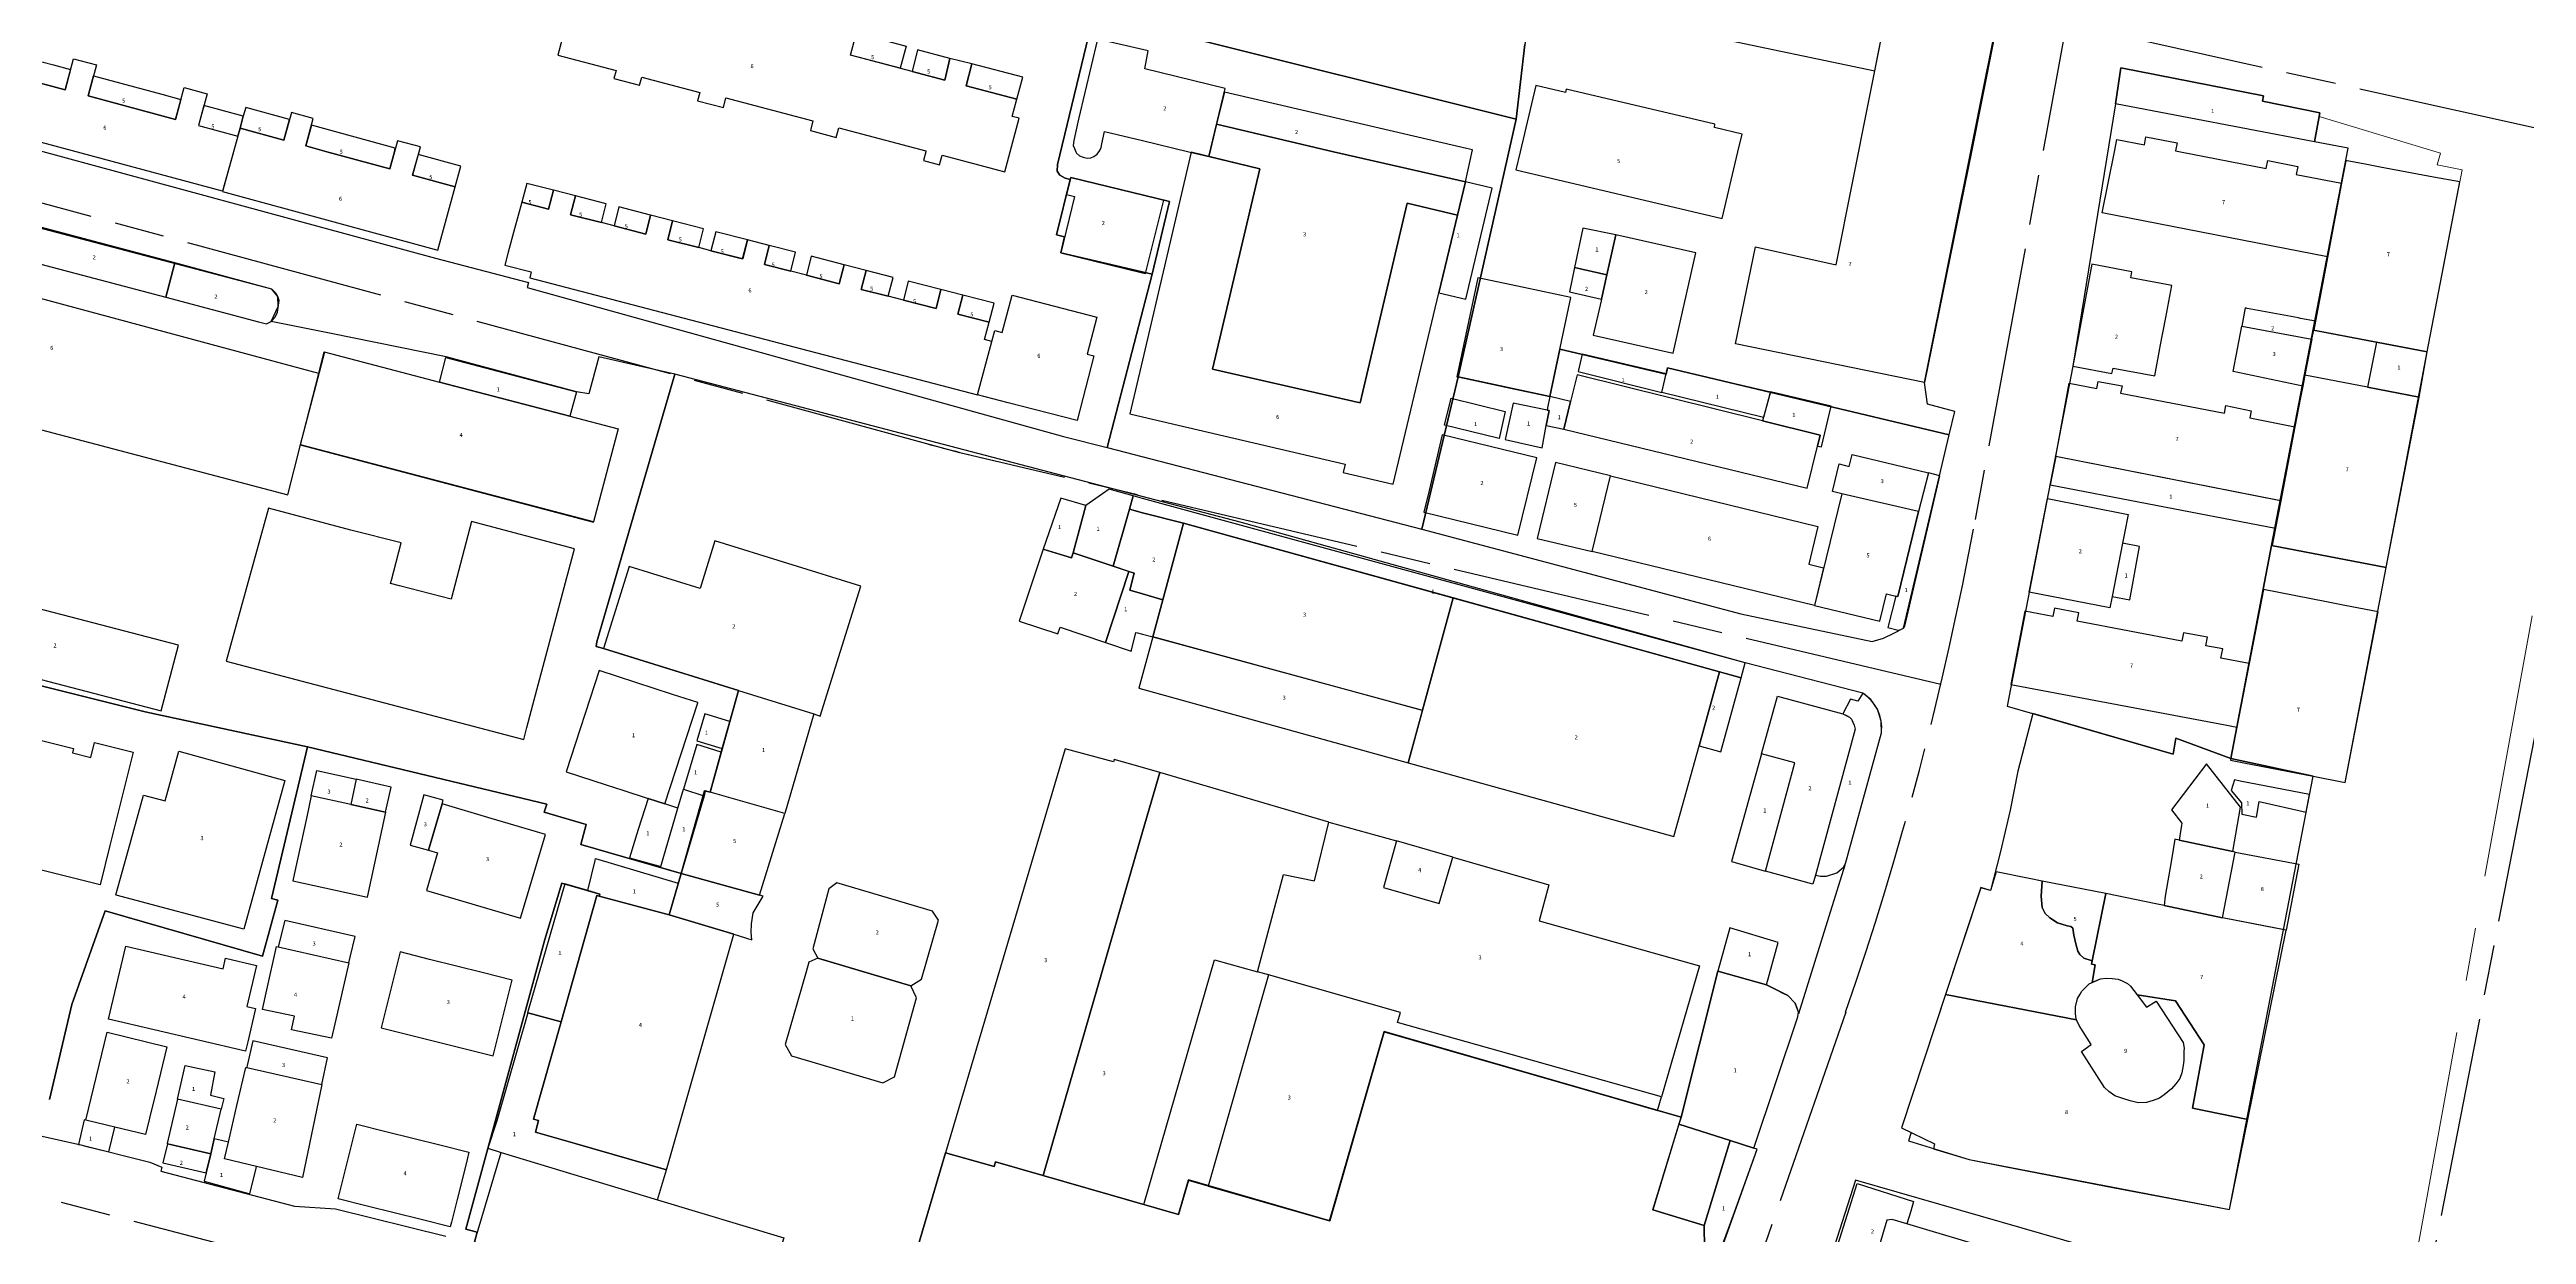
# Model space of a CAD drawing. Header units: millimetres. Extents: x 125232 to 134072, y 142885 to 152835.
# Drawn here: x 130368.9 to 130666, y 147120.1 to 147262.3 of the extents above; entities that cross this region are included whole.
import ezdxf

# ---------------------------------------------------------------- set-up
doc = ezdxf.new("R2010")
doc.units = ezdxf.units.MM
doc.linetypes.add('ACAD_ISO08W100', pattern=[36, 24, -3, 6, -3])
doc.linetypes.add('CENTER', pattern=[50.8, 31.75, -6.35, 6.35, -6.35])
for name, color, linetype in [('buildings', 7, 'Continuous'), ('commerce', 10, 'Continuous'), ('commerce & office', 242, 'Continuous'), ('commerce and residence', 32, 'Continuous'), ('hospital', 231, 'Continuous'), ('industry', 35, 'Continuous'), ('layers', 7, 'Continuous'), ('residence-bad', 41, 'Continuous'), ('老城北中心线', 7, 'ACAD_ISO08W100')]:
    doc.layers.add(name, color=color, linetype=linetype)
doc.layers.add('government', color=221, linetype='Continuous', lineweight=0)
doc.layers.add('super block', color=6, linetype='CENTER', lineweight=0)
doc.styles.add('层数', font='', dxfattribs={"height": 2})
doc.styles.get('层数').set_extended_font_data('FangSong_GB2312')

msp = doc.modelspace()

# ---------------------------------------------------------------- linework, layer by layer
at = {"layer": 'buildings', "linetype": 'Continuous', "flags": 128}
for points in [[(130589.95, 147270.25), (130556.59, 147277.27), (130556.3, 147275.9), (130554.37, 147266.73), (130557.31, 147266.11), (130567.96, 147263.87), (130587.84, 147259.69), (130589.09, 147265.96)], [(130464.97, 147261.6), (130465.67, 147264.25), (130471.64, 147262.67), (130470.93, 147260.01)], [(130593.82, 147222.3), (130571.14, 147226.93), (130573.52, 147238.58), (130583.19, 147236.41), (130589.09, 147265.96), (130602.09, 147263.25), (130599.44, 147250), (130593.82, 147222.3)], [(130364.18, 147252.11), (130365.97, 147258.72), (130370.74, 147257.44), (130371.74, 147261.16), (130374.49, 147260.42), (130373.49, 147256.7), (130383.97, 147253.87), (130385, 147257.7), (130387.76, 147256.96), (130386.73, 147253.13), (130391.44, 147251.86), (130390.93, 147250), (130389.63, 147245.26), (130364.18, 147252.11)], [(130365.97, 147258.72), (130366.62, 147261.14), (130366.86, 147261.07), (130369.33, 147260.41), (130371.39, 147259.85), (130370.74, 147257.44)], [(130476.27, 147258.6), (130476.89, 147261.19), (130473.01, 147262.21), (130472.34, 147259.64)], [(130492.43, 147249.51), (130492.87, 147249.33), (130493.33, 147249.24), (130493.78, 147249.28), (130494.13, 147249.41), (130494.54, 147249.7), (130494.74, 147249.98), (130494.76, 147250), (130494.77, 147250.02), (130494.91, 147250.24), (130495.01, 147250.51), (130495.12, 147250.95), (130495.44, 147252.42), (130500, 147251.33), (130505.54, 147250), (130507.95, 147249.42), (130509.92, 147257.58), (130500.27, 147259.93), (130500.68, 147262.1), (130494.6, 147263.49), (130492.29, 147253.9), (130491.95, 147252.27), (130491.76, 147251.34), (130491.68, 147250.73), (130491.84, 147250.38), (130491.99, 147250), (130492.06, 147249.84), (130492.43, 147249.51)], [(130384.62, 147256.28), (130383.97, 147253.87), (130373.49, 147256.7), (130374.14, 147259.11), (130382.35, 147256.89)], [(130479.5, 147260.56), (130478.85, 147257.91), (130484.91, 147256.3), (130485.61, 147258.94)], [(130545.29, 147250), (130544.78, 147247.84), (130569.54, 147241.99), (130571.43, 147250), (130571.93, 147252.11), (130568.62, 147252.89), (130568.67, 147253.29), (130550.82, 147257.51), (130550.73, 147257.12), (130547.18, 147257.96), (130545.29, 147250)], [(130640.58, 147251.19), (130616.73, 147255.73), (130617.35, 147260.08), (130634.48, 147256.7), (130634.34, 147256.08), (130641.22, 147254.66), (130641.14, 147254.23)], [(130386.73, 147253.13), (130391.44, 147251.86), (130391.71, 147252.84), (130392.1, 147254.26), (130387.38, 147255.54)], [(130391.71, 147252.84), (130396.98, 147251.4), (130397.66, 147253.88), (130392.39, 147255.32), (130392.1, 147254.26)], [(130508.88, 147253.31), (130522.9, 147250), (130538.74, 147246.38), (130539.57, 147250.21), (130538.84, 147250.38), (130509.81, 147257.14)], [(130390.93, 147250), (130389.63, 147245.23), (130415.44, 147238.19), (130417.51, 147245.8), (130412.42, 147247.19), (130413.19, 147250), (130413.35, 147250.57), (130410.59, 147251.32), (130410.23, 147250), (130409.67, 147247.94), (130402.12, 147250), (130399.6, 147250.69), (130400.5, 147253.98), (130397.88, 147254.69), (130396.98, 147251.4), (130391.71, 147252.84), (130391.44, 147251.86), (130390.93, 147250)], [(130399.6, 147250.69), (130402.12, 147250), (130409.67, 147247.94), (130410.23, 147250), (130410.34, 147250.42), (130400.27, 147253.17), (130399.6, 147250.69)], [(130508.38, 147223.92), (130526.11, 147219.85), (130531.75, 147243.81), (130537.78, 147242.37), (130538.74, 147246.38), (130522.9, 147250), (130508.88, 147253.31), (130507.95, 147249.42), (130514.05, 147247.96), (130508.38, 147223.92)], [(130418.22, 147248.27), (130413.1, 147249.67), (130412.42, 147247.19), (130417.51, 147245.8)], [(130498.47, 147218.54), (130500, 147218.18), (130524.3, 147212.51), (130524.06, 147211.5), (130530.07, 147210.1), (130535.55, 147233.08), (130537.78, 147242.37), (130531.75, 147243.81), (130526.11, 147219.85), (130508.38, 147223.92), (130514.05, 147247.96), (130505.83, 147249.93), (130500, 147224.99), (130498.47, 147218.54)], [(130642.15, 147237.39), (130615.14, 147242.65), (130616.59, 147250), (130616.88, 147251.48), (130620.19, 147250.83), (130620.38, 147251.79), (130624.1, 147251.06), (130623.91, 147250.11), (130624.51, 147250), (130634.8, 147247.98), (130634.98, 147248.94), (130638.6, 147248.21), (130638.41, 147247.27), (130643.83, 147246.24), (130642.15, 147237.39)], [(130658.04, 147246.37), (130654.88, 147246.96), (130648.49, 147248.15), (130646.66, 147248.49), (130644.52, 147248.89), (130644.34, 147248.92), (130643.83, 147246.24), (130641.54, 147234.12), (130640.7, 147229.66), (130640.5, 147228.57), (130648.02, 147227.15), (130654.1, 147226)], [(130429.32, 147245.37), (130426.11, 147246.19), (130425.51, 147243.94), (130428.72, 147243.12)], [(130490.17, 147237.87), (130500, 147235.47), (130500.33, 147235.38), (130502.56, 147244.18), (130500, 147244.8), (130491.7, 147246.83), (130491.37, 147246.91), (130490.86, 147244.87), (130491.82, 147244.63), (130490.17, 147237.87)], [(130535.55, 147233.08), (130538.78, 147232.31), (130541.92, 147245.63), (130538.74, 147246.38), (130537.78, 147242.37)], [(130334.16, 147219.07), (130345.32, 147216.14), (130346.92, 147222.16), (130397.43, 147208.84), (130398.96, 147214.83), (130401.16, 147223.4), (130390.34, 147226.31), (130358.38, 147234.9), (130356.95, 147229.5), (130349.36, 147231.51), (130348.74, 147229.19), (130342.89, 147230.73), (130344.93, 147238.45), (130350.77, 147236.94), (130351.52, 147239.76), (130338.77, 147243.13), (130338.53, 147243.19), (130338.51, 147243.09), (130336.94, 147237.13), (130332.3, 147219.57)], [(130423.48, 147236.4), (130426.66, 147235.57), (130426.48, 147234.87), (130480.2, 147220.84), (130481.93, 147227.22), (130481.03, 147227.46), (130481.59, 147229.53), (130477.85, 147230.49), (130478.43, 147232.79), (130475.8, 147233.46), (130475.22, 147231.17), (130471.31, 147232.17), (130469.46, 147232.65), (130466.23, 147233.48), (130466.85, 147235.75), (130464.2, 147236.43), (130463.58, 147234.16), (130459.67, 147235.17), (130457.78, 147235.65), (130454.63, 147236.46), (130455.19, 147238.74), (130452.58, 147239.41), (130452.02, 147237.13), (130448.2, 147238.11), (130446.74, 147238.49), (130443.05, 147239.43), (130443.61, 147241.71), (130440.95, 147242.39), (130440.4, 147240.12), (130436.59, 147241.09), (130435.07, 147241.49), (130431.38, 147242.43), (130431.98, 147244.69), (130429.32, 147245.37), (130428.72, 147243.12), (130425.51, 147243.94), (130424.65, 147240.75), (130423.9, 147237.95)], [(130435.65, 147243.76), (130431.98, 147244.69), (130431.38, 147242.43), (130435.07, 147241.49)], [(130440.95, 147242.39), (130437.17, 147243.4), (130436.59, 147241.09), (130440.4, 147240.12)], [(130364.18, 147237.47), (130382.8, 147232.54), (130383.88, 147236.68), (130365.2, 147241.62), (130365.18, 147241.55)], [(130447.33, 147240.76), (130443.61, 147241.71), (130443.05, 147239.43), (130446.74, 147238.49)], [(130452.58, 147239.41), (130448.78, 147240.38), (130448.2, 147238.11), (130452.01, 147237.14)], [(130556.79, 147240.01), (130552.82, 147240.84), (130551.83, 147236.09), (130555.7, 147235.21)], [(130566.36, 147237.85), (130556.79, 147240.01), (130555.7, 147235.21), (130555.05, 147232.32), (130555, 147232.12), (130554.07, 147228), (130563.64, 147225.83)], [(130458.37, 147237.93), (130455.19, 147238.74), (130454.63, 147236.46), (130457.78, 147235.65)], [(130464.2, 147236.43), (130460.23, 147237.45), (130459.67, 147235.17), (130463.58, 147234.16)], [(130382.8, 147232.54), (130393.94, 147229.59), (130394.9, 147229.34), (130395.46, 147229.64), (130395.93, 147230.16), (130396.21, 147230.73), (130396.39, 147232.14), (130396.26, 147232.61), (130396, 147233.03), (130395.53, 147233.51), (130383.88, 147236.68)], [(130470.09, 147234.92), (130466.85, 147235.75), (130466.23, 147233.48), (130469.46, 147232.65)], [(130475.8, 147233.46), (130471.87, 147234.46), (130471.31, 147232.17), (130475.22, 147231.17)], [(130551.39, 147232.49), (130545.72, 147233.69), (130540.22, 147234.86), (130537.7, 147223), (130538.03, 147222.93), (130544.12, 147221.64), (130548.87, 147220.63)], [(130555.7, 147235.21), (130551.83, 147236.09), (130551.22, 147233.18), (130555.05, 147232.32)], [(130623.46, 147233.94), (130618.56, 147234.86), (130618.7, 147235.58), (130613.9, 147236.49), (130611.6, 147224.26), (130616.3, 147223.38), (130616.43, 147224.02), (130621.42, 147223.09), (130622.04, 147226.39), (130622.09, 147226.63), (130622.74, 147230.1), (130623.46, 147233.94)], [(130482.2, 147231.82), (130478.43, 147232.79), (130477.85, 147230.5), (130481.59, 147229.53)], [(130482.28, 147228.54), (130483.16, 147228.31), (130484.33, 147232.79), (130494.52, 147230.13), (130493.36, 147225.71), (130494.16, 147225.51), (130492.13, 147217.73), (130483.88, 147219.88), (130480.2, 147220.84), (130481.93, 147227.22)], [(130640.7, 147229.66), (130638.92, 147230), (130638.67, 147230.05), (130632.53, 147231.2), (130632.28, 147231.25), (130631.88, 147229.08), (130640.29, 147227.5), (130640.5, 147228.57), (130640.7, 147229.66)], [(130640.29, 147227.5), (130639.44, 147223.19), (130639.19, 147221.87), (130630.82, 147223.61), (130631.88, 147229.08)], [(130401.82, 147225.97), (130415.63, 147222.35), (130431.27, 147218.25), (130437.08, 147216.73), (130434.13, 147205.58), (130398.96, 147214.83), (130401.16, 147223.4)], [(130415.63, 147222.35), (130416.42, 147225.3), (130432.08, 147221.18), (130431.27, 147218.25)], [(130552.27, 147223.62), (130562.31, 147221.12), (130562.8, 147223.33), (130552.74, 147225.72)], [(130654.1, 147226), (130648.02, 147227.15), (130646.95, 147221.74), (130653.14, 147220.55)], [(130550.52, 147216.69), (130579.72, 147209.62), (130580.97, 147214.68), (130581.3, 147215.99), (130574.39, 147217.7), (130552.14, 147223.22), (130551.35, 147220.02)], [(130562.31, 147221.12), (130562.99, 147224.05), (130575.33, 147221.18), (130575.26, 147220.94), (130574.48, 147218.09)], [(130636.53, 147208.12), (130609.57, 147213.42), (130611.17, 147222.21), (130614.49, 147221.58), (130614.64, 147222.43), (130617.51, 147221.92), (130617.34, 147221.03), (130629.8, 147218.64), (130629.95, 147219.53), (130632.99, 147218.92), (130632.82, 147218.05), (130638.25, 147217)], [(130653.14, 147220.55), (130646.95, 147221.74), (130639.44, 147223.19), (130639.19, 147221.87), (130638.92, 147220.5), (130638.25, 147217), (130636.54, 147208.12), (130635.9, 147204.82), (130635.5, 147202.74), (130643.04, 147201.29), (130645.27, 147200.86), (130649.2, 147200.1), (130653.14, 147220.55)], [(130542.79, 147215.6), (130539.35, 147216.44), (130536.21, 147217.18), (130537, 147220.42), (130543.5, 147218.83)], [(130544.44, 147219.83), (130543.48, 147215.46), (130547.93, 147214.46), (130548.43, 147217.13), (130548.77, 147218.94), (130548.52, 147218.99), (130544.44, 147219.83)], [(130551.35, 147220.02), (130548.87, 147220.63), (130548.59, 147219.28), (130548.52, 147218.99), (130548.77, 147218.94), (130548.43, 147217.13), (130550.52, 147216.69)], [(130580.97, 147214.68), (130581.43, 147214.57), (130582.59, 147219.46), (130575.33, 147221.18), (130574.39, 147217.7), (130581.3, 147215.99), (130580.97, 147214.68)], [(130547.29, 147213.27), (130543.19, 147214.27), (130535.93, 147216.04), (130534.36, 147209.35), (130533.74, 147206.75), (130545.02, 147203.97)], [(130594.3, 147211.47), (130593.09, 147206.81), (130583.9, 147208.95), (130582.77, 147209.21), (130583.55, 147212.53), (130584.75, 147212.21), (130585.12, 147213.65)], [(130636.54, 147208.12), (130609.57, 147213.42), (130608.87, 147210.03), (130620.52, 147207.78), (130635.9, 147204.82)], [(130556.14, 147211.09), (130549.53, 147212.69), (130547.32, 147203.58), (130553.92, 147202.03)], [(130553.92, 147202.02), (130553.92, 147202.03), (130556.13, 147211.1), (130581.02, 147205.04), (130579.92, 147200.51), (130581.7, 147200.08), (130580.59, 147195.53), (130553.92, 147202.02)], [(130593.09, 147206.81), (130590.62, 147196.61), (130590.35, 147196.68), (130589.4, 147192.91), (130590.66, 147192.57), (130590.97, 147192.67), (130591.28, 147192.83), (130591.43, 147193.07), (130595.64, 147211.11), (130594.3, 147211.47)], [(130493.19, 147207.55), (130490.18, 147208.42), (130488.08, 147202.29), (130491.48, 147201.26), (130491.65, 147201.88)], [(130498.41, 147207.1), (130498.85, 147208.71), (130495.97, 147209.51), (130493.19, 147207.55), (130491.65, 147201.88), (130496.48, 147200.28)], [(130498.41, 147207.1), (130500, 147206.68), (130504.91, 147205.43), (130571.82, 147186.86), (130572.31, 147188.67), (130500, 147208.39), (130498.85, 147208.71), (130498.41, 147207.1)], [(130580.59, 147195.53), (130588.45, 147193.66), (130589.24, 147196.95), (130590.35, 147196.68), (130590.62, 147196.61), (130593.09, 147206.81), (130583.9, 147208.95), (130580.59, 147195.53)], [(130606.35, 147197.15), (130608.56, 147208.38), (130618.25, 147206.47), (130617.81, 147204.23), (130617.57, 147203.01), (130616.32, 147196.63), (130616.05, 147195.25), (130606.35, 147197.15)], [(130431.83, 147202.36), (130419.5, 147205.63), (130417.04, 147196.29), (130410.86, 147197.9), (130409.78, 147198.18), (130409.88, 147198.58), (130411.05, 147203.06), (130405.02, 147204.58), (130395.11, 147207.22), (130390.05, 147188.85), (130425.76, 147179.48), (130426.14, 147180.91), (130427.02, 147184.24)], [(130498.47, 147197.39), (130500, 147196.94), (130502.41, 147196.21), (130504.91, 147205.43), (130500, 147206.68), (130498.41, 147207.1), (130496.48, 147200.28), (130498.99, 147199.42), (130498.47, 147197.39)], [(130537.27, 147196.45), (130504.91, 147205.43), (130502.41, 147196.21), (130501.21, 147191.79), (130533.58, 147182.97)], [(130438.39, 147200.23), (130435.32, 147190.4), (130444.45, 147187.56), (130451.07, 147185.49), (130451.51, 147185.35), (130460.56, 147182.53), (130461.33, 147182.28), (130466.19, 147197.85), (130448.69, 147203.31), (130446.9, 147197.57)], [(130496.48, 147200.28), (130491.65, 147201.88), (130491.48, 147201.26), (130488.29, 147202.22), (130488.08, 147202.29), (130485.17, 147193.68), (130489.84, 147192.16), (130490.1, 147192.93), (130495.55, 147191.09), (130498.33, 147199.64)], [(130619.59, 147202.62), (130617.57, 147203.01), (130616.32, 147196.63), (130618.46, 147196.23)], [(130495.55, 147191.09), (130498.63, 147190.08), (130498.65, 147190.18), (130498.67, 147190.17), (130499.17, 147192.29), (130499.39, 147192.25), (130500, 147192.12), (130501.21, 147191.79), (130502.41, 147196.21), (130500, 147196.94), (130498.47, 147197.39), (130498.99, 147199.42), (130498.33, 147199.64), (130495.55, 147191.09)], [(130356.39, 147198.08), (130354.33, 147190.2), (130382.26, 147182.91), (130384.32, 147190.79)], [(130537.27, 147196.45), (130533.58, 147182.97), (130531.85, 147176.67), (130563.74, 147167.82), (130566.76, 147178.7), (130569.22, 147187.59)], [(130634.47, 147197.45), (130632.75, 147188.59), (130631.28, 147180.96), (130630.5, 147176.98), (130632.12, 147176.67), (130640.43, 147175.06), (130644.26, 147174.32), (130648.22, 147194.78), (130644.24, 147195.56), (130642.05, 147195.98), (130634.47, 147197.45)], [(130632.75, 147188.59), (130629.36, 147189.21), (130629.58, 147190.33), (130627.55, 147190.72), (130627.75, 147191.73), (130624.86, 147192.28), (130624.67, 147191.27), (130612.13, 147193.66), (130612.32, 147194.67), (130609.41, 147195.22), (130609.22, 147194.21), (130605.86, 147194.85), (130604.18, 147186.05), (130629.86, 147181.23), (130631.28, 147180.96)], [(130499.54, 147185.63), (130500, 147185.5), (130531.85, 147176.67), (130533.57, 147182.96), (130501.21, 147191.79), (130499.54, 147185.63), (130499.54, 147185.63)], [(130434.8, 147187.73), (130430.85, 147175.58), (130435.65, 147174.03), (130437.65, 147173.38), (130440.67, 147172.39), (130442.68, 147171.74), (130446.62, 147183.86), (130446.63, 147183.89), (130443.59, 147184.87)], [(130569.22, 147187.59), (130566.76, 147178.7), (130569.36, 147177.98), (130571.82, 147186.86)], [(130343.32, 147169.89), (130347.3, 147185.89), (130352.3, 147184.65), (130351.84, 147182.8), (130353.97, 147182.28), (130354.1, 147182.82), (130361.8, 147180.9), (130361.67, 147180.36), (130363.93, 147179.8), (130364.05, 147180.29), (130371.75, 147178.38), (130371.62, 147177.86), (130373.8, 147177.32), (130374.25, 147179.12), (130378.89, 147177.96), (130376.1, 147166.74), (130374.93, 147162.04)], [(130451.51, 147185.35), (130460.56, 147182.53), (130457.09, 147170.6), (130448.1, 147173.13), (130449.45, 147177.95), (130449.56, 147178.38), (130450.47, 147181.62)], [(130580.41, 147162.09), (130574.75, 147163.67), (130578.25, 147176.65), (130574.26, 147177.73), (130576.16, 147184.66), (130584.02, 147182.56), (130584.45, 147182.36), (130584.82, 147182.14), (130585.04, 147181.9), (130585.36, 147181.19), (130585.48, 147180.7), (130580.71, 147163.19)], [(130580.71, 147163.19), (130581.34, 147163.07), (130582.03, 147163.08), (130583.3, 147163.47), (130584.09, 147164.14), (130584.31, 147164.57), (130588.63, 147180.28), (130588.6, 147181.66), (130588.17, 147183.11), (130587.36, 147184.25), (130586.39, 147185.01), (130585.81, 147184.07), (130584.93, 147184.32), (130584.02, 147182.56), (130584.82, 147182.14), (130585.04, 147181.9), (130585.36, 147181.19), (130585.48, 147180.7)], [(130450.47, 147181.62), (130447.47, 147182.56), (130446.5, 147179.29), (130449.56, 147178.38)], [(130384.36, 147178.05), (130397.1, 147174.53), (130392.18, 147156.71), (130376.87, 147160.8), (130376.82, 147160.82), (130378.32, 147166.25), (130380.13, 147172.8), (130382.72, 147172.09)], [(130449.45, 147177.95), (130446.53, 147178.85), (130444.93, 147173.51), (130447.36, 147172.71), (130447.53, 147173.29), (130448.1, 147173.13)], [(130476.36, 147129.87), (130482.19, 147128.22), (130482.36, 147128.77), (130488.07, 147127.13), (130488.24, 147127.72), (130500, 147168.38), (130502.07, 147175.52), (130500, 147176.09), (130496.59, 147177.07), (130496.5, 147176.8), (130490.71, 147178.36), (130476.36, 147129.87)], [(130574.75, 147163.67), (130578.25, 147176.65), (130574.26, 147177.73), (130570.65, 147164.81)], [(130405.01, 147171.65), (130400.26, 147172.69), (130400.94, 147175.75), (130405.66, 147174.7)], [(130409.18, 147170.74), (130409.86, 147173.76), (130405.66, 147174.7), (130405.01, 147171.65)], [(130488.07, 147127.13), (130500, 147123.71), (130500.13, 147123.67), (130508.63, 147153.04), (130513.77, 147151.58), (130516.92, 147163.26), (130520.62, 147162.52), (130522.35, 147169.54), (130502.07, 147175.52), (130500, 147168.38), (130488.24, 147127.72), (130488.07, 147127.13)], [(130631.71, 147171.34), (130627.63, 147176.55), (130623.43, 147171.04), (130624.67, 147169.42), (130624.63, 147169.18), (130624.35, 147167.38), (130630.79, 147166.02)], [(130640, 147172.87), (130631.69, 147174.48), (130631, 147174.62), (130630.59, 147173.34), (130631.85, 147171.86), (130631.87, 147170.5), (130632.07, 147170.46), (130633.65, 147170.16), (130633.97, 147172.01), (130639.59, 147170.75)], [(130409.22, 147170.73), (130409.18, 147170.74), (130405.01, 147171.65), (130400.26, 147172.69), (130399.71, 147170.19), (130398.2, 147163.25), (130398.03, 147162.5), (130406.99, 147160.54)], [(130415.98, 147171.73), (130416.1, 147172.17), (130413.78, 147172.81), (130412.12, 147166.79), (130414.33, 147166.17)], [(130415.98, 147171.73), (130414.33, 147166.17), (130415.4, 147165.85), (130414.07, 147161.36), (130425.38, 147158.01), (130428.36, 147168.06), (130427.3, 147168.38), (130421.83, 147170)], [(130444.24, 147171.24), (130442.68, 147171.74), (130440.67, 147172.39), (130439.49, 147168.65), (130438.44, 147165.27), (130442.19, 147164.24)], [(130444.63, 147163.39), (130442.15, 147164.12), (130442.19, 147164.24), (130444.24, 147171.24), (130444.91, 147173.52), (130444.93, 147173.51), (130447.36, 147172.71), (130447.38, 147172.71)], [(130457.09, 147170.6), (130448.1, 147173.13), (130447.53, 147173.29), (130447.38, 147172.71), (130444.63, 147163.39), (130454.04, 147160.79)], [(130522.35, 147169.54), (130530.44, 147167.31), (130528.88, 147161.7), (130535.56, 147159.77), (130537.21, 147165.35), (130548.72, 147162.02), (130547.59, 147157.69), (130566.82, 147152.29), (130562.27, 147136.59), (130530.58, 147145.52), (130530.92, 147146.71), (130515.09, 147151.21), (130513.77, 147151.58), (130516.92, 147163.26), (130520.62, 147162.52)], [(130537.21, 147165.35), (130530.44, 147167.31), (130528.88, 147161.7), (130535.56, 147159.77)], [(130631.07, 147165.96), (130630.79, 147166.02), (130624.35, 147167.38), (130623.84, 147167.49), (130623.42, 147165.04), (130622.69, 147160.67), (130622.55, 147159.53), (130629.55, 147158.06)], [(130631.07, 147165.96), (130638.73, 147164.49), (130637.21, 147156.59), (130629.55, 147158.06), (130631.07, 147165.96)], [(130434.38, 147165.17), (130444.28, 147162.21), (130443.18, 147158.44), (130434.82, 147160.67), (130434.9, 147160.91), (130433.43, 147161.33), (130434.32, 147164.95)], [(130454.49, 147160.66), (130454.04, 147160.79), (130444.63, 147163.39), (130444.28, 147162.21), (130443.18, 147158.44), (130450.95, 147156.09), (130453.11, 147155.44), (130453.04, 147156.3), (130453.07, 147157.36), (130453.29, 147158.66)], [(130614.29, 147152.42), (130613.85, 147152.5), (130613.93, 147152.9), (130612.94, 147153.21), (130612.46, 147153.67), (130612.2, 147154.07), (130611.95, 147154.93), (130611.73, 147155.98), (130611.62, 147156.83), (130611.37, 147157.04), (130610.94, 147157.11), (130609.75, 147157.47), (130608.86, 147158.05), (130608.29, 147158.57), (130607.94, 147159.3), (130607.8, 147160.65), (130607.91, 147162.46), (130606.36, 147162.78), (130602.41, 147163.59), (130601.74, 147161.33), (130600.56, 147161.66), (130596.31, 147148.85), (130612.04, 147145.83), (130611.99, 147145.94), (130611.92, 147146.54), (130611.94, 147147.37), (130612.18, 147148.4), (130612.48, 147148.9), (130612.69, 147149.26), (130613.16, 147149.75), (130613.57, 147150.14), (130613.94, 147150.32)], [(130434.52, 147160.75), (130434.82, 147160.67), (130434.9, 147160.91), (130433.43, 147161.33), (130430.68, 147162.13), (130426.21, 147146.67), (130426.23, 147146.67), (130430.23, 147145.59)], [(130450.95, 147156.09), (130443.18, 147158.44), (130434.82, 147160.67), (130434.52, 147160.75), (130430.23, 147145.59), (130426.93, 147133.9), (130427.54, 147133.76), (130427.18, 147132.33), (130430.8, 147131.29), (130431.91, 147130.97), (130442.88, 147127.82)], [(130461.04, 147153.22), (130472.2, 147149.89), (130473.48, 147150.7), (130475.51, 147157.8), (130474.81, 147158.88), (130463.3, 147162.25), (130462.36, 147161.56), (130460.42, 147154.36)], [(130615.55, 147160.99), (130607.91, 147162.46), (130607.8, 147160.65), (130607.94, 147159.3), (130608.29, 147158.57), (130608.86, 147158.05), (130609.75, 147157.47), (130610.94, 147157.11), (130611.37, 147157.04), (130611.62, 147156.83), (130611.73, 147155.98), (130611.95, 147154.93), (130612.2, 147154.07), (130612.46, 147153.67), (130612.94, 147153.21), (130613.93, 147152.9)], [(130637.21, 147156.59), (130634.88, 147157.04), (130629.55, 147158.06), (130622.55, 147159.53), (130621.56, 147159.73), (130615.55, 147160.99), (130613.93, 147152.9), (130613.85, 147152.5), (130614.29, 147152.42), (130613.94, 147150.32), (130614.26, 147150.47), (130614.94, 147150.74), (130615.6, 147150.81), (130616.34, 147150.78), (130617.05, 147150.71), (130617.51, 147150.51), (130618.16, 147150.18), (130618.54, 147149.87), (130619.33, 147148.82), (130623.9, 147148.12), (130627.34, 147142.82), (130625.97, 147135.22), (130632.59, 147133.85)], [(130404.78, 147152.68), (130404.94, 147153.33), (130405.54, 147155.84), (130397.1, 147157.74), (130396.3, 147154.58)], [(130570.46, 147156.87), (130569, 147151.68), (130574.83, 147150.04), (130576.25, 147155.12)], [(130389.99, 147153.22), (130393.68, 147152.35), (130392.53, 147147.41), (130393.56, 147147.17), (130392.63, 147143.18), (130392.37, 147142.06), (130375.95, 147145.89), (130378, 147154.66), (130389.69, 147151.93)], [(130394.4, 147147.05), (130394.94, 147149.44), (130396.1, 147154.63), (130396.3, 147154.58), (130404.78, 147152.68), (130403.08, 147145.34), (130402.68, 147143.63), (130397.89, 147144.61), (130398.23, 147146.25)], [(130423.45, 147146.94), (130423.78, 147148.23), (130424.34, 147150.48), (130424.37, 147150.59), (130420.92, 147151.46), (130414.45, 147153.08), (130410.94, 147153.97), (130408.66, 147144.87), (130422.08, 147141.49), (130423.45, 147146.94)], [(130472.88, 147148.48), (130472.2, 147149.89), (130461.04, 147153.22), (130459.97, 147152.76), (130459.62, 147151.59), (130457.11, 147142.88), (130457.89, 147141.49), (130468.84, 147138.27), (130470.25, 147138.97)], [(130528.97, 147144.42), (130561.79, 147134.95), (130562.27, 147136.59), (130530.58, 147145.52), (130530.92, 147146.71), (130515.09, 147151.21), (130507.85, 147125.87), (130522.43, 147121.7)], [(130564.6, 147134.14), (130564.35, 147133.3), (130570.48, 147131.34), (130573.34, 147130.43), (130578.6, 147146.18), (130578.68, 147146.74), (130578.29, 147147.82), (130577.39, 147148.74), (130574.83, 147150.04), (130569, 147151.68)], [(130620.43, 147147.36), (130621.6, 147148.06), (130624.82, 147143.11), (130624.95, 147142.44), (130624.92, 147142.07), (130624.91, 147141.62), (130624.9, 147140.93), (130624.83, 147140.34), (130624.67, 147139.46), (130624.42, 147138.78), (130623.97, 147138.14), (130623.44, 147137.54), (130622.55, 147136.81), (130621.98, 147136.44), (130621.24, 147136.14), (130620.44, 147135.92), (130619.46, 147135.87), (130618.5, 147136.09), (130617.62, 147136.39), (130616.65, 147136.71), (130615.94, 147137.22), (130615.42, 147137.69), (130612.66, 147142.03), (130613.82, 147142.85), (130612.37, 147145.16), (130612.04, 147145.83), (130611.99, 147145.94), (130611.92, 147146.54), (130611.94, 147147.37), (130612.18, 147148.4), (130612.48, 147148.9), (130612.69, 147149.26), (130613.16, 147149.75), (130613.57, 147150.14), (130614.94, 147150.74), (130615.6, 147150.81), (130616.34, 147150.78), (130617.05, 147150.71), (130617.51, 147150.51), (130618.16, 147150.18), (130618.54, 147149.87), (130619.33, 147148.82), (130620.43, 147147.36)], [(130632.59, 147133.85), (130625.97, 147135.22), (130627.34, 147142.82), (130623.9, 147148.12), (130619.33, 147148.82), (130620.43, 147147.36), (130621.6, 147148.06), (130624.82, 147143.11), (130624.95, 147142.44), (130624.92, 147142.07), (130624.91, 147141.62), (130624.9, 147140.93), (130624.83, 147140.34), (130624.67, 147139.46), (130624.42, 147138.78), (130623.97, 147138.14), (130623.44, 147137.54), (130622.55, 147136.81), (130621.98, 147136.44), (130621.24, 147136.14), (130620.44, 147135.92), (130619.46, 147135.87), (130618.5, 147136.09), (130617.62, 147136.39), (130616.65, 147136.71), (130615.94, 147137.22), (130615.42, 147137.69), (130612.66, 147142.03), (130613.82, 147142.85), (130612.37, 147145.16), (130612.04, 147145.83), (130596.31, 147148.85), (130591.06, 147132.85), (130594.99, 147130.93), (130594.88, 147130.34), (130599.17, 147129.05), (130603.4, 147128.21), (130616.6, 147125.66), (130630.4, 147123.05)], [(130430.23, 147145.59), (130426.23, 147146.67), (130422.54, 147133.71), (130421.44, 147130.42), (130423.06, 147129.89), (130441.8, 147124.24), (130442.88, 147127.82), (130431.91, 147130.97), (130430.8, 147131.3), (130427.18, 147132.33), (130427.54, 147133.76), (130426.93, 147133.9)], [(130382.94, 147142.6), (130381.65, 147137.27), (130380.86, 147134.02), (130380.38, 147132.05), (130376.7, 147132.94), (130373.21, 147133.79), (130375.77, 147144.33)], [(130401.51, 147138.08), (130402.2, 147141.28), (130393.24, 147143.3), (130392.58, 147140.34), (130392.52, 147140.09)], [(130385.14, 147140.36), (130388.69, 147139.58), (130388.17, 147136.78), (130389.79, 147136.37), (130389.45, 147135.11), (130384.2, 147136.32)], [(130389.87, 147129.13), (130390.34, 147131.15), (130391.34, 147135.54), (130392.39, 147140.12), (130392.52, 147140.09), (130401.51, 147138.08), (130399.2, 147126.91), (130393.7, 147128.21)], [(130384.2, 147136.32), (130382.97, 147130.97), (130383, 147130.96), (130388.2, 147129.76), (130388.21, 147129.75), (130388.63, 147131.54), (130389.45, 147135.11)], [(130376.7, 147132.94), (130373.21, 147133.79), (130373.03, 147133.83), (130372.33, 147130.88), (130372.6, 147130.82), (130373.32, 147130.64), (130375.98, 147129.98)], [(130405.71, 147133.31), (130409.2, 147132.44), (130415.68, 147130.82), (130419.17, 147129.95), (130418.95, 147129.06), (130418.15, 147125.84), (130417.75, 147124.25), (130417.08, 147121.55), (130416.94, 147121), (130413.45, 147121.87), (130406.98, 147123.48), (130403.48, 147124.35)], [(130564.35, 147133.3), (130561.21, 147123.04), (130567.36, 147121.15), (130570.48, 147131.34)], [(130388.2, 147129.76), (130383, 147130.96), (130382.46, 147128.65), (130387.64, 147127.46)], [(130393.7, 147128.21), (130389.87, 147129.13), (130390.34, 147131.15), (130388.97, 147131.46), (130388.63, 147131.54), (130388.21, 147129.75), (130388.2, 147129.76), (130387.64, 147127.46), (130387.4, 147126.48), (130392.9, 147124.96), (130393.66, 147128.04)], [(130570.48, 147131.34), (130567.36, 147121.15), (130567.43, 147118.41), (130566.35, 147118.8), (130565.31, 147115.54), (130568.01, 147114.57), (130571, 147122.75), (130573.72, 147130.31), (130573.34, 147130.43), (130570.48, 147131.34)], [(130453.72, 147109), (130419.83, 147119.15), (130423.06, 147129.89), (130441.8, 147124.24), (130456.94, 147119.68)], [(130585.71, 147126.18), (130592.49, 147124.01), (130592.15, 147122.86), (130591.68, 147121.33), (130589.94, 147121.85), (130589.3, 147121.79), (130587.31, 147115.15), (130585.76, 147115.61), (130585.34, 147114.22), (130582.26, 147115.15)], [(130618.13, 147113.46), (130594.49, 147120.49), (130591.68, 147121.33), (130589.94, 147121.85), (130589.3, 147121.79), (130587.31, 147115.15), (130588.97, 147114.63), (130592.12, 147113.64), (130594.07, 147113.03), (130596.94, 147112.14), (130600.28, 147111.09), (130602.9, 147110.27), (130612.07, 147107.41), (130615.97, 147106.19)]]:
    msp.add_lwpolyline(points, close=True, dxfattribs=at)
for points in [[(130431.62, 147268.26), (130429.86, 147261.6), (130436.82, 147259.76), (130436.56, 147258.79), (130439.65, 147257.97), (130439.91, 147258.94), (130446.87, 147257.09), (130446.61, 147256.12), (130449.7, 147255.3), (130450.01, 147256.46), (130460.45, 147253.69), (130460.14, 147252.53), (130463.24, 147251.71), (130463.54, 147252.87), (130474, 147250.1), (130473.98, 147250), (130473.7, 147248.94), (130475.63, 147248.42), (130475.94, 147249.58), (130483.48, 147247.58), (130484.12, 147250), (130485.18, 147254.01), (130484.35, 147254.23), (130484.91, 147256.3), (130478.85, 147257.91), (130479.5, 147260.56), (130476.89, 147261.19), (130476.27, 147258.6), (130464.97, 147261.6), (130465.67, 147264.25)], [(130567.43, 147118.41), (130567.36, 147121.15), (130561.21, 147123.04), (130564.6, 147134.14), (130528.97, 147144.42), (130522.43, 147121.7), (130505.5, 147126.54), (130504.31, 147122.47), (130500, 147123.71), (130482.36, 147128.77), (130482.19, 147128.22), (130476.36, 147129.87), (130470.81, 147111.09)]]:
    msp.add_lwpolyline(points, dxfattribs=at)
at = {"layer": 'commerce'}
for points in [[(130602.89, 147267.58), (130589.95, 147270.25), (130556.59, 147277.27), (130550.61, 147277.28), (130548.54, 147277.71), (130545.85, 147262.87), (130544.81, 147253.91), (130537.87, 147222.97), (130548.87, 147220.63), (130550.07, 147226.29), (130562.82, 147223.32), (130562.97, 147224.06), (130596.78, 147216.03), (130597.44, 147218.81), (130594.15, 147219.69), (130593.82, 147222.3)], [(130544.81, 147253.91), (130502.7, 147264.44), (130503.51, 147268.48), (130497.22, 147269.85), (130496.38, 147266.34), (130494.09, 147266.33), (130489.78, 147248.45), (130489.73, 147247.65), (130490.06, 147247.17), (130490.69, 147246.83), (130491.3, 147246.67), (130491.37, 147246.91), (130503.23, 147244.02), (130501.13, 147235.29), (130495.73, 147214.49), (130533.49, 147204.69), (130537.87, 147222.97)], [(130654.13, 147226), (130640.43, 147228.58), (130635.45, 147202.75), (130649.18, 147200.1)], [(130649.18, 147200.1), (130635.45, 147202.75), (130631.28, 147180.96), (130630.55, 147177.2), (130640.43, 147175.06), (130644.26, 147174.32)], [(130640.44, 147175.06), (130630.55, 147177.2), (130623.95, 147179.64), (130623.63, 147177.69), (130606.79, 147182.57), (130604.99, 147175.65), (130604.1, 147171), (130602.87, 147165.85), (130601.74, 147161.33), (130600.58, 147161.72), (130591.06, 147132.85), (130592.21, 147132.29), (130591.89, 147131.32), (130599.17, 147129.05), (130630.4, 147123.05)]]:
    msp.add_lwpolyline(points, close=True, dxfattribs=at)
msp.add_lwpolyline([(130557.53, 147084.87), (130573.72, 147130.31), (130573.34, 147130.43), (130578.6, 147146.18), (130578.68, 147146.74), (130578.29, 147147.82), (130577.39, 147148.74), (130576.73, 147149.08), (130576.11, 147149.39), (130574.83, 147150.04), (130569, 147151.68), (130564.6, 147134.14), (130528.96, 147144.4), (130522.47, 147121.69), (130505.52, 147126.62), (130504.31, 147122.47), (130482.36, 147128.77), (130482.19, 147128.22), (130476.36, 147129.87), (130471.98, 147115.06)], dxfattribs=at)
at = {"layer": 'commerce & office'}
msp.add_lwpolyline([(130503.23, 147244.02), (130491.37, 147246.91), (130491.3, 147246.67), (130489.67, 147240.01), (130490.63, 147239.77), (130490.17, 147237.87), (130501.13, 147235.29)], close=True, dxfattribs=at)
at = {"layer": 'commerce and residence'}
msp.add_lwpolyline([(130630.52, 147113.61), (130585.53, 147126.6), (130581, 147112.46), (130595.67, 147107.2), (130593.6, 147101.66), (130603.51, 147098.1), (130604.04, 147099.46), (130610.08, 147097.31), (130609.44, 147095.51), (130615.9, 147093.25), (130614.42, 147089.09), (130607.8, 147091.23), (130604.6, 147083.47), (130621.71, 147076.91), (130626.2, 147079.27), (130628.19, 147089.75), (130624.94, 147094.69)], close=True, dxfattribs=at)
at = {"layer": 'government'}
msp.add_lwpolyline([(130658.31, 147247.84), (130655.3, 147248.41), (130655.72, 147249.82), (130641.14, 147254.23), (130640.58, 147251.19), (130644.64, 147250.41), (130640.43, 147228.58), (130654.13, 147226)], close=True, dxfattribs=at)
at = {"layer": 'hospital'}
for points in [[(130439.11, 147224.37), (130434.78, 147225.37), (130433.57, 147220.96), (130432.08, 147221.18), (130416.44, 147225.38), (130402.45, 147228.22), (130395.46, 147229.64), (130396.3, 147231.43), (130396.26, 147232.61), (130395.53, 147233.51), (130338.5, 147248.49)], [(130401.86, 147225.96), (130398.93, 147214.84), (130434.13, 147205.55), (130434.13, 147205.58)], [(130346.91, 147191.13), (130380.33, 147182.78), (130399.82, 147178.58), (130428.51, 147171.71), (130428.22, 147170.73), (130433.26, 147169.25), (130432.61, 147166.88), (130444.63, 147163.39), (130447.42, 147173.32), (130448.1, 147173.13), (130451.51, 147185.35), (130435.32, 147190.4), (130434.44, 147190.64), (130434.54, 147191.19), (130443.87, 147223.29), (130439.11, 147224.37)]]:
    msp.add_lwpolyline(points, dxfattribs=at)
at = {"layer": 'industry'}
msp.add_lwpolyline([(130471.98, 147115.06), (130476.36, 147129.87), (130482.19, 147128.22), (130482.36, 147128.77), (130504.31, 147122.47), (130505.52, 147126.62), (130522.47, 147121.69), (130528.96, 147144.4), (130564.6, 147134.14), (130569, 147151.68), (130574.83, 147150.04), (130576.11, 147149.39), (130576.73, 147149.08), (130577.39, 147148.74), (130578.29, 147147.82), (130578.73, 147146.6), (130584.28, 147164.41), (130584.31, 147164.57), (130588.63, 147180.28, 0.291478), (130586.39, 147185.01), (130572.31, 147188.67), (130511.71, 147205.53), (130443.87, 147223.29), (130434.54, 147191.19), (130434.44, 147190.64), (130435.32, 147190.4), (130451.51, 147185.35), (130448.1, 147173.13), (130447.42, 147173.32), (130444.63, 147163.39), (130444.64, 147163.38), (130443.18, 147158.44), (130434.82, 147160.67), (130434.9, 147160.91), (130430.34, 147162.22), (130428.3, 147155.48), (130418.82, 147120.72), (130420.18, 147120.35), (130419.83, 147119.15)], format="xyb", dxfattribs=at)
at = {"layer": 'residence-bad'}
for points in [[(130369.79, 147271.87), (130366.62, 147261.14), (130363.54, 147262), (130359.97, 147250.77), (130363.92, 147251.14), (130415.15, 147237.23), (130426.33, 147234.3), (130426.17, 147233.69), (130490.5, 147215.84), (130495.73, 147214.49), (130501.13, 147235.29), (130490.17, 147237.87), (130490.63, 147239.77), (130489.67, 147240.01), (130491.3, 147246.67), (130490.69, 147246.83), (130490.06, 147247.17), (130489.73, 147247.65), (130489.78, 147248.45), (130494.09, 147266.33)], [(130502.7, 147264.44), (130544.81, 147253.91), (130545.85, 147262.87)], [(130368.85, 147136.27), (130371.54, 147147.65), (130375.54, 147158.9), (130394.39, 147153.45), (130396.26, 147160.19), (130395.49, 147160.4), (130399.82, 147178.58), (130380.33, 147182.78), (130346.91, 147191.13)], [(130419.83, 147119.15), (130420.18, 147120.35), (130418.82, 147120.72), (130428.3, 147155.48), (130430.34, 147162.22), (130434.9, 147160.91), (130434.82, 147160.67), (130443.18, 147158.44), (130444.64, 147163.38), (130432.61, 147166.88), (130433.26, 147169.25), (130428.22, 147170.73), (130428.51, 147171.71), (130399.82, 147178.58), (130395.49, 147160.4), (130396.26, 147160.19), (130394.39, 147153.45), (130375.54, 147158.9), (130371.54, 147147.65), (130368.85, 147136.27)], [(130365.65, 147132.39), (130372.6, 147130.82), (130380.89, 147128.75), (130382.35, 147128.16), (130382.23, 147127.68), (130398.25, 147123.48), (130403.18, 147123.16), (130416.4, 147119.86)]]:
    msp.add_lwpolyline(points, dxfattribs=at)
for points in [[(130603.72, 147183.46), (130623.63, 147177.69), (130623.95, 147179.64), (130630.55, 147177.2), (130631.28, 147180.96), (130635.45, 147202.75), (130644.64, 147250.41), (130640.58, 147251.19), (130641.22, 147254.66), (130634.34, 147256.08), (130634.48, 147256.7), (130617.35, 147260.08), (130616.73, 147255.73), (130611.6, 147224.26)], [(130596.78, 147216.03), (130562.97, 147224.06), (130562.82, 147223.32), (130550.07, 147226.29), (130548.87, 147220.63), (130537.87, 147222.97), (130533.49, 147204.69), (130571.79, 147194.53), (130587.52, 147191.24), (130588.89, 147191.64), (130590.13, 147192.24), (130591.28, 147192.83)]]:
    msp.add_lwpolyline(points, close=True, dxfattribs=at)
at = {"layer": 'super block'}
msp.add_lwpolyline([(131592.12, 146989.71), (131635.73, 147129.6), (131640.06, 147144.41), (131582.54, 147202.01), (131562.01, 147239.15), (131527.11, 147272.82), (131489.33, 147291.18), (131356.84, 147326.43), (131235.88, 147346.68), (130720.17, 147460.19), (130714.42, 147435.55), (130675.73, 147244.29), (130639.45, 147043.53), (130611.85, 146913), (130608.02, 146874.04), (131002.76, 146759.01), (131063.35, 146746.61), (131025.78, 146626.53), (131014.2, 146600.95), (131491.86, 146564.63), (131518.54, 146562.29), (131521.16, 146590.76), (131535.19, 146704.65), (131563.64, 146862.11)], close=True, dxfattribs=at)
at = {"layer": '老城北中心线', "linetype": 'ACAD_ISO08W100', "lineweight": 25}
for p, q in [((130607.55, 146875), (130768.6, 147700.26)), ((130612.38, 147273.73), (130599.8, 147205.36)), ((130610.9, 147265.38), (130680.7, 147249.83)), ((130478.08, 147213.88), (130363.38, 147245.06)), ((130595.75, 147186.06), (130478.08, 147213.88)), ((130584.35, 147146.76), (130558.76, 147072.94)), ((130437.06, 147106.43), (130338.2, 147132.3))]:
    msp.add_line(p, q, dxfattribs=at)
for centre, radius, start, end in [((130539.65, 147456.22), 250, 254.791, 256.6967), ((130206.41, 147277.77), 400, 340.8811, 349.5714)]:
    msp.add_arc(centre, radius, start, end, dxfattribs=at)

# ---------------------------------------------------------------- texts
at = {"layer": 'layers', "linetype": 'Continuous', "style": '层数'}
for s, p in [('5', (130467.41, 147261.1)), ('6', (130452.95, 147260.02)), ('5', (130474.14, 147259.38)), ('5', (130481.52, 147257.49)), ('5', (130377.57, 147255.89)), ('2', (130502.47, 147254.96)), ('1', (130628.19, 147254.63)), ('6', (130375.3, 147252.63)), ('5', (130388.26, 147252.79)), ('5', (130393.89, 147252.45)), ('2', (130518.27, 147252.11)), ('5', (130403.66, 147249.74)), ('5', (130556.91, 147248.64)), ('5', (130414.41, 147246.72)), ('6', (130403.57, 147244.1)), ('5', (130426.31, 147243.7)), ('7', (130629.49, 147243.7)), ('5', (130432.38, 147242.19)), ('5', (130437.87, 147240.8)), ('2', (130495.09, 147241.19)), ('3', (130519.24, 147239.84)), ('1', (130537.65, 147239.72)), ('2', (130374.03, 147237.08)), ('5', (130444.34, 147239.23)), ('5', (130449.37, 147237.79)), ('1', (130554.31, 147238.02)), ('7', (130649.27, 147237.46)), ('5', (130455.48, 147236.2)), ('5', (130461.23, 147234.81)), ('7', (130584.68, 147236.27)), ('2', (130388.62, 147232.36)), ('6', (130452.7, 147233.11)), ('5', (130467.29, 147233.31)), ('5', (130472.45, 147231.79)), ('2', (130553.06, 147233.3)), ('2', (130560.22, 147232.92)), ('5', (130479.32, 147230.24)), ('2', (130635.39, 147228.57)), ('6', (130368.93, 147226.22)), ('6', (130487.36, 147225.26)), ('3', (130542.86, 147226.07)), ('2', (130616.64, 147227.55)), ('3', (130635.56, 147225.48)), ('1', (130557.45, 147222.35)), ('1', (130650.53, 147223.85)), ('1', (130422.51, 147221.24)), ('1', (130568.75, 147220.35)), ('4', (130418.05, 147215.76)), ('6', (130516.01, 147217.93)), ('1', (130539.75, 147217.07)), ('1', (130546.12, 147217.14)), ('1', (130549.78, 147217.9)), ('1', (130577.93, 147218.15)), ('2', (130565.68, 147214.96)), ('7', (130623.91, 147215.28)), ('2', (130540.52, 147210)), ('3', (130588.54, 147210.23)), ('7', (130644.32, 147211.65)), ('5', (130551.73, 147207.36)), ('1', (130623.16, 147208.36)), ('1', (130489.84, 147204.71)), ('1', (130494.46, 147204.5)), ('6', (130567.81, 147203.31)), ('5', (130586.84, 147201.31)), ('2', (130612.3, 147201.81)), ('2', (130501.15, 147200.81)), ('1', (130617.8, 147198.9)), ('2', (130491.75, 147196.69)), ('1', (130534.63, 147196.97)), ('1', (130591.41, 147197.16)), ('2', (130450.76, 147192.8)), ('1', (130497.78, 147194.86)), ('3', (130519.24, 147194.2)), ('2', (130369.32, 147190.5)), ('7', (130618.47, 147188.09)), ('3', (130516.79, 147184.23)), ('2', (130568.31, 147183.03)), ('7', (130638.46, 147182.78)), ('1', (130438.74, 147179.74)), ('1', (130447.47, 147180.03)), ('1', (130454.33, 147177.97)), ('2', (130551.83, 147179.48)), ('1', (130446.17, 147175.27)), ('3', (130402.19, 147172.97)), ('2', (130406.77, 147171.9)), ('2', (130579.87, 147173.37)), ('1', (130584.67, 147174.04)), ('1', (130627.57, 147171.28)), ('1', (130632.41, 147171.57)), ('3', (130413.75, 147169.05)), ('1', (130444.76, 147168.45)), ('1', (130574.45, 147170.7)), ('3', (130386.96, 147167.38)), ('2', (130403.63, 147166.61)), ('1', (130440.44, 147167.96)), ('5', (130450.86, 147167.04)), ('3', (130421.21, 147164.87)), ('4', (130533.04, 147163.54)), ('2', (130626.81, 147162.77)), ('1', (130438.81, 147160.99)), ('5', (130448.83, 147159.41)), ('8', (130634.14, 147161.28)), ('5', (130611.68, 147157.68)), ('3', (130400.41, 147154.73)), ('1', (130429.9, 147153.59)), ('2', (130467.97, 147156.07)), ('1', (130572.63, 147153.46)), ('4', (130605.3, 147154.71)), ('3', (130488.18, 147152.74)), ('3', (130540.29, 147153.07)), ('7', (130626.87, 147150.71)), ('4', (130384.82, 147148.36)), ('4', (130398.18, 147148.59)), ('3', (130416.51, 147147.73)), ('4', (130439.55, 147144.95)), ('1', (130464.99, 147145.74)), ('9', (130617.74, 147141.85)), ('3', (130396.74, 147140.16)), ('3', (130495.19, 147139.16)), ('1', (130570.89, 147139.52)), ('2', (130378.08, 147138.19)), ('1', (130385.94, 147137.29)), ('3', (130517.4, 147136.25)), ('2', (130385.18, 147132.66)), ('2', (130395.69, 147133.52)), ('8', (130610.66, 147134.51)), ('1', (130373.58, 147131.32)), ('1', (130424.44, 147131.85)), ('2', (130384.48, 147128.42)), ('1', (130389.29, 147126.97)), ('4', (130411.32, 147127.15)), ('1', (130569.51, 147122.96)), ('2', (130587.37, 147120.2))]:
    msp.add_text(s, height=0.5, dxfattribs=at).set_placement(p)

doc.saveas('drawing.dxf')
